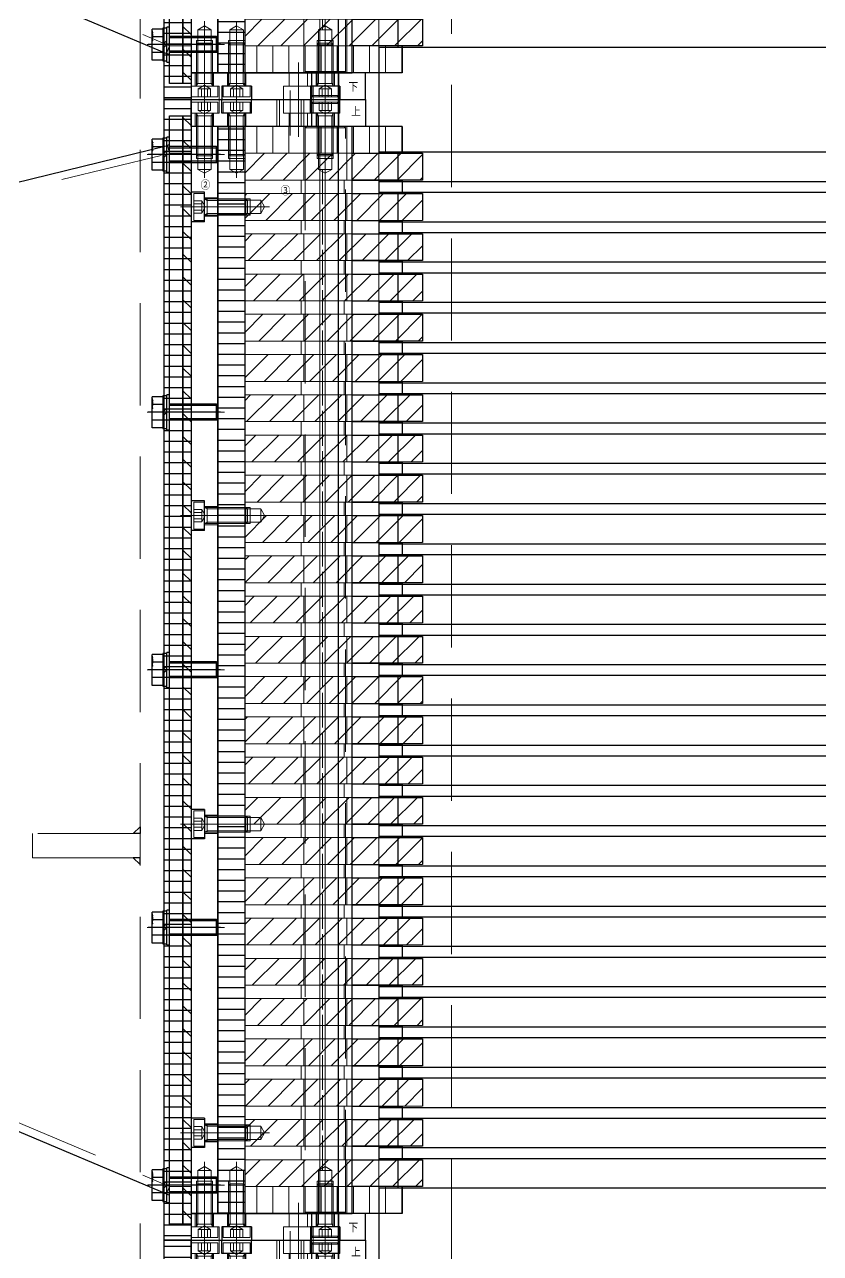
# Model space of a CAD drawing. Header units: millimetres. Extents: x -16130 to 36813, y -8099 to 27484.
# Drawn here: x 5376.2 to 5672.6, y 15224.1 to 15682 of the extents above; entities that cross this region are included whole.
import ezdxf
from ezdxf import colors
from ezdxf.entities.mleader import LeaderData, LeaderLine
from ezdxf.enums import TextEntityAlignment as Align
from ezdxf.math import Vec2, Vec3
from ezdxf.xclip import XClip

# ---------------------------------------------------------------- set-up
doc = ezdxf.new("R2010")
doc.units = ezdxf.units.MM
doc.header["$LTSCALE"] = 6
doc.header["$XCLIPFRAME"] = 0
doc.linetypes.add('CENTER2', pattern=[28.575, 19.05, -3.175, 3.175, -3.175])
doc.linetypes.add('HIDDEN', pattern=[9.525, 6.35, -3.175])
for name, color, linetype, lineweight in [('04_HIDDEN', 2, 'HIDDEN', 13), ('05_CENTER', 4, 'CENTER2', 13), ('08_DIM', 3, 'Continuous', 13)]:
    doc.layers.add(name, color=color, linetype=linetype, lineweight=lineweight)
doc.layers.add('10_DRAFT', color=8, linetype='Continuous', lineweight=0, plot=False)
doc.styles.add('KSS_TXT', font='txt.shx', dxfattribs={"bigfont": 'extfont2.shx'})
doc.styles.add('KSS_TXT_L', font='txt.shx', dxfattribs={"height": 3, "bigfont": 'extfont2.shx'})
doc.styles.get("Standard").update_dxf_attribs({"font": 'txt.shx', "bigfont": 'extfont2.shx'})

# ---------------------------------------------------------------- blocks, each defined once
blk = doc.blocks.new('A$C28E10C10_1_1_1')
at = {"color": 0}
for p, q in [((-493, 1816), (-493, 1805)), ((-500, 1805), (-500, 1766)), ((-500, 1805), (500, 1805)), ((-500, 1766), (500, 1766)), ((-500, 1766), (500, 1766)), ((-493, 1766), (-493, 1755)), ((-500, 1755), (-500, 1751)), ((-500, 1755), (500, 1755)), ((-500, 1751), (500, 1751)), ((-493, 1751), (-493, 1740)), ((-500, 1740), (-500, 1736)), ((-500, 1740), (500, 1740)), ((-500, 1736), (500, 1736)), ((-493, 1736), (-493, 1725)), ((-500, 1725), (500, 1725)), ((-500, 1725), (-500, 1721)), ((-500, 1721), (500, 1721)), ((-493, 1721), (-493, 1710)), ((-500, 1710), (500, 1710)), ((-500, 1710), (-500, 1706)), ((-500, 1706), (500, 1706)), ((-493, 1706), (-493, 1695)), ((-500, 1695), (500, 1695)), ((-500, 1695), (-500, 1691)), ((-500, 1691), (500, 1691)), ((-493, 1691), (-493, 1680)), ((-500, 1680), (500, 1680)), ((-500, 1680), (-500, 1676)), ((-500, 1676), (500, 1676)), ((-493, 1676), (-493, 1665)), ((-500, 1665), (500, 1665)), ((-500, 1665), (-500, 1661)), ((-500, 1661), (500, 1661)), ((-493, 1661), (-493, 1650)), ((-500, 1650), (500, 1650)), ((-500, 1650), (-500, 1646)), ((-500, 1646), (500, 1646)), ((-493, 1646), (-493, 1635)), ((-500, 1635), (500, 1635)), ((-500, 1635), (-500, 1631)), ((-500, 1631), (500, 1631)), ((-493, 1631), (-493, 1620)), ((-500, 1620), (500, 1620)), ((-500, 1620), (-500, 1616)), ((-500, 1616), (500, 1616)), ((-493, 1616), (-493, 1605)), ((-500, 1605), (500, 1605)), ((-500, 1605), (-500, 1601)), ((-500, 1601), (500, 1601)), ((-493, 1601), (-493, 1590)), ((-500, 1590), (500, 1590)), ((-500, 1590), (-500, 1586)), ((-500, 1586), (500, 1586)), ((-493, 1586), (-493, 1575)), ((-500, 1575), (500, 1575)), ((-500, 1575), (-500, 1571)), ((-500, 1571), (500, 1571)), ((-493, 1571), (-493, 1560)), ((-500, 1560), (500, 1560)), ((-500, 1560), (-500, 1556)), ((-500, 1556), (500, 1556)), ((-493, 1556), (-493, 1545)), ((-500, 1545), (500, 1545)), ((-500, 1545), (-500, 1541)), ((-500, 1541), (500, 1541)), ((-493, 1541), (-493, 1530)), ((-500, 1530), (500, 1530)), ((-500, 1530), (-500, 1526)), ((-500, 1526), (500, 1526)), ((-493, 1526), (-493, 1515)), ((-500, 1515), (500, 1515)), ((-500, 1515), (-500, 1511)), ((-500, 1511), (500, 1511)), ((-493, 1511), (-493, 1500)), ((-500, 1500), (500, 1500)), ((-500, 1500), (-500, 1496)), ((-500, 1496), (500, 1496)), ((-493, 1496), (-493, 1485)), ((-500, 1485), (500, 1485)), ((-500, 1485), (-500, 1481)), ((-500, 1481), (500, 1481)), ((-493, 1481), (-493, 1470)), ((-500, 1470), (500, 1470)), ((-500, 1470), (-500, 1466)), ((-500, 1466), (500, 1466)), ((-493, 1466), (-493, 1455)), ((-500, 1455), (500, 1455)), ((-500, 1455), (-500, 1451)), ((-500, 1451), (500, 1451)), ((-493, 1451), (-493, 1440)), ((-500, 1440), (500, 1440)), ((-500, 1440), (-500, 1436)), ((-500, 1436), (500, 1436)), ((-493, 1436), (-493, 1425)), ((-500, 1425), (500, 1425)), ((-500, 1425), (-500, 1421)), ((-500, 1421), (500, 1421)), ((-493, 1421), (-493, 1410)), ((-500, 1410), (500, 1410)), ((-500, 1410), (-500, 1406)), ((-500, 1406), (500, 1406)), ((-493, 1406), (-493, 1395)), ((-500, 1395), (500, 1395)), ((-500, 1395), (-500, 1391)), ((-500, 1391), (500, 1391)), ((-493, 1391), (-493, 1380)), ((-500, 1380), (-500, 1341)), ((-500, 1380), (500, 1380))]:
    blk.add_line(p, q, dxfattribs=at)
at = {"layer": '04_HIDDEN'}
blk.add_line((-473, 2191), (-473, 105), dxfattribs=at)
blk = doc.blocks.new('A$C4AB33B9E_1_1')
at = {"color": 0}
for p, q in [((6.5, 5), (6.5, 10)), ((17.5, 5), (17.5, 10)), ((39.5, 5), (39.5, 10)), ((50.5, 5), (50.5, 10)), ((17.5, 5), (6.5, 5)), ((50.5, 5), (39.5, 5))]:
    blk.add_line(p, q, dxfattribs=at)
blk.add_lwpolyline([(-5, 10), (60, 10), (60, 0), (-5, 0)], close=True, dxfattribs=at)
at = {"layer": '04_HIDDEN'}
for p, q in [((5.5, 5), (5.5, 10)), ((27, 10), (27, 0)), ((28, 10), (28, 0)), ((36, 10), (36, 0)), ((37, 10), (37, 0)), ((5.5, 5), (-5, 5)), ((-3.4, 0), (-3.4, 5)), ((3.4, 0), (3.4, 5)), ((8.6, 0), (8.6, 5)), ((15.4, 0), (15.4, 5)), ((41.6, 0), (41.6, 5)), ((48.4, 0), (48.4, 5))]:
    blk.add_line(p, q, dxfattribs=at)
at = {"layer": '04_HIDDEN', "color": 9}
for p, q in [((39.9, 0), (39.9, 10)), ((50.1, 0), (50.1, 10))]:
    blk.add_line(p, q, dxfattribs=at)
at = {"layer": '05_CENTER'}
for p, q in [((0, 13.86), (0, -3.86)), ((12, 13.86), (12, -3.86)), ((45, 13.86), (45, -3.86)), ((32, 13.39), (32, -3.39))]:
    blk.add_line(p, q, dxfattribs=at)
at = {"layer": '10_DRAFT'}
for p, q in [((35, 13.86), (35, -3.86)), ((29.5, 5), (29.5, 10)), ((40.5, 5), (40.5, 10)), ((40.5, 5), (29.5, 5)), ((31.6, 0), (31.6, 5)), ((38.4, 0), (38.4, 5))]:
    blk.add_line(p, q, dxfattribs=at)
at = {"layer": '10_DRAFT', "style": 'KSS_TXT'}
blk.add_text('上', height=3, dxfattribs=at).set_placement((54.69, 3.84))
blk = doc.blocks.new('A$C60976C3F_1_1')
at = {"color": 0}
for p, q in [((-50.5, 5), (-50.5, 10)), ((-39.5, 5), (-39.5, 10)), ((-17.5, 5), (-17.5, 10)), ((-6.5, 5), (-6.5, 10)), ((-50.5, 5), (-39.5, 5)), ((-17.5, 5), (-6.5, 5))]:
    blk.add_line(p, q, dxfattribs=at)
blk.add_lwpolyline([(5, 10), (-60, 10), (-60, 0), (5, 0)], close=True, dxfattribs=at)
at = {"layer": '04_HIDDEN', "color": 9}
for p, q in [((-50.1, 0), (-50.1, 10)), ((-39.9, 0), (-39.9, 10))]:
    blk.add_line(p, q, dxfattribs=at)
at = {"layer": '04_HIDDEN'}
for p, q in [((-5.5, 5), (-5.5, 10)), ((-48.4, 0), (-48.4, 5)), ((-41.6, 0), (-41.6, 5)), ((-15.4, 0), (-15.4, 5)), ((-8.6, 0), (-8.6, 5)), ((-5.5, 5), (5, 5)), ((-3.4, 0), (-3.4, 5)), ((3.4, 0), (3.4, 5))]:
    blk.add_line(p, q, dxfattribs=at)
at = {"layer": '05_CENTER'}
for p, q in [((-45, 13.86), (-45, -3.86)), ((-12, 13.86), (-12, -3.86)), ((0, 13.86), (0, -3.86))]:
    blk.add_line(p, q, dxfattribs=at)
at = {"layer": '10_DRAFT'}
for p, q in [((-35, 13.86), (-35, -3.86)), ((-40.5, 5), (-40.5, 10)), ((-29.5, 5), (-29.5, 10)), ((-40.5, 5), (-29.5, 5)), ((-38.4, 0), (-38.4, 5)), ((-31.6, 0), (-31.6, 5))]:
    blk.add_line(p, q, dxfattribs=at)
at = {"layer": '10_DRAFT', "style": 'KSS_TXT'}
blk.add_text('下', height=3, rotation=180, dxfattribs=at).set_placement((-53.62, 7))
blk = doc.blocks.new('A$C5D937532_1_1')
at = {"color": 0}
blk.add_lwpolyline([(-43, -405), (7, -405), (7, 0), (-43, 0)], close=True, dxfattribs=at)
at = {"layer": '04_HIDDEN'}
for p, q in [((-39, 0), (-39, -12)), ((-38.5, 0), (-38.5, -16)), ((-33.5, 0), (-33.5, -16)), ((-33, 0), (-33, -12)), ((-6, 0), (-6, -12)), ((-5.5, 0), (-5.5, -16)), ((-0.5, 0), (-0.5, -16)), ((0, 0), (0, -12)), ((-33, -12), (-39, -12)), ((0, -12), (-6, -12)), ((-36, -17.44), (-38.5, -16)), ((-33.5, -16), (-38.5, -16)), ((-33.5, -16), (-36, -17.44)), ((-3, -17.44), (-5.5, -16)), ((-0.5, -16), (-5.5, -16)), ((-0.5, -16), (-3, -17.44)), ((-43, -27), (-31, -27)), ((-31, -27), (-31, -33)), ((-43, -27.5), (-27, -27.5)), ((-27, -27.5), (-25.56, -30)), ((-27, -27.5), (-27, -32.5)), ((-25.56, -30), (-27, -32.5)), ((-43, -32.5), (-27, -32.5)), ((-43, -33), (-31, -33)), ((-43, -142), (-31, -142)), ((-43, -142.5), (-27, -142.5)), ((-31, -142), (-31, -148)), ((-27, -142.5), (-25.56, -145)), ((-27, -142.5), (-27, -147.5)), ((-25.56, -145), (-27, -147.5)), ((-43, -147.5), (-27, -147.5)), ((-43, -148), (-31, -148)), ((-43, -257), (-31, -257)), ((-43, -257.5), (-27, -257.5)), ((-31, -257), (-31, -263)), ((-27, -257.5), (-25.56, -260)), ((-27, -257.5), (-27, -262.5)), ((-25.56, -260), (-27, -262.5)), ((-43, -262.5), (-27, -262.5)), ((-43, -263), (-31, -263)), ((-43, -372), (-31, -372)), ((-43, -372.5), (-27, -372.5)), ((-31, -372), (-31, -378)), ((-27, -372.5), (-25.56, -375)), ((-27, -372.5), (-27, -377.5)), ((-25.56, -375), (-27, -377.5)), ((-43, -377.5), (-27, -377.5)), ((-43, -378), (-31, -378)), ((-36, -387.56), (-38.5, -389)), ((-38.5, -405), (-38.5, -389)), ((-33.5, -389), (-38.5, -389)), ((-33.5, -389), (-36, -387.56)), ((-33.5, -405), (-33.5, -389)), ((-3, -387.56), (-5.5, -389)), ((-5.5, -405), (-5.5, -389)), ((-0.5, -389), (-5.5, -389)), ((-0.5, -389), (-3, -387.56)), ((-0.5, -405), (-0.5, -389)), ((-33, -393), (-39, -393)), ((-39, -405), (-39, -393)), ((-33, -405), (-33, -393)), ((0, -393), (-6, -393)), ((-6, -405), (-6, -393)), ((0, -405), (0, -393))]:
    blk.add_line(p, q, dxfattribs=at)
at = {"layer": '05_CENTER'}
for p, q in [((-36, 2.19), (-36, -19.18)), ((-3, 2.19), (-3, -19.18)), ((-45.19, -30), (-23.82, -30)), ((-45.19, -145), (-23.82, -145)), ((-45.19, -260), (-23.82, -260)), ((-45.19, -375), (-23.82, -375)), ((-36, -407.19), (-36, -385.82)), ((-3, -407.19), (-3, -385.82))]:
    blk.add_line(p, q, dxfattribs=at)
at = {"layer": '10_DRAFT', "style": 'KSS_TXT'}
blk.add_text('③', height=3, dxfattribs=at).set_placement((-19.63, -25.64))
blk = doc.blocks.new('A$C42137086_1_1')
at = {"color": 0}
for p, q in [((0, -24.5), (-5, -24.5)), ((0, -35.5), (0, -24.5)), ((0, -35.5), (-5, -35.5)), ((0, -139.5), (-5, -139.5)), ((0, -150.5), (0, -139.5)), ((0, -150.5), (-5, -150.5)), ((0, -254.5), (-5, -254.5)), ((0, -254.5), (0, -265.5)), ((0, -265.5), (-5, -265.5)), ((0, -369.5), (-5, -369.5)), ((0, -369.5), (0, -380.5)), ((0, -380.5), (-5, -380.5))]:
    blk.add_line(p, q, dxfattribs=at)
blk.add_lwpolyline([(-5, -405), (5, -405), (5, 0), (-5, 0)], close=True, dxfattribs=at)
at = {"layer": '04_HIDDEN'}
for p, q in [((-3, 0), (-3, -12)), ((-2.5, 0), (-2.5, -16)), ((2.5, 0), (2.5, -16)), ((3, 0), (3, -12)), ((3, -12), (-3, -12)), ((0, -17.44), (-2.5, -16)), ((2.5, -16), (-2.5, -16)), ((2.5, -16), (0, -17.44)), ((5, -26.6), (0, -26.6)), ((5, -33.4), (0, -33.4)), ((5, -141.6), (0, -141.6)), ((5, -148.4), (0, -148.4)), ((5, -256.6), (0, -256.6)), ((5, -263.4), (0, -263.4)), ((5, -371.6), (0, -371.6)), ((5, -378.4), (0, -378.4)), ((-2.5, -389), (0, -387.56)), ((-2.5, -405), (-2.5, -389)), ((-2.5, -389), (2.5, -389)), ((0, -387.56), (2.5, -389)), ((2.5, -405), (2.5, -389)), ((-3, -393), (3, -393)), ((-3, -405), (-3, -393)), ((3, -405), (3, -393))]:
    blk.add_line(p, q, dxfattribs=at)
at = {"layer": '04_HIDDEN', "color": 9}
for p, q in [((-5, -7.5), (5, -7.5)), ((-5, -8), (5, -8)), ((-5, -13), (5, -13)), ((-5, -13.5), (5, -13.5)), ((-5, -103.5), (5, -103.5)), ((-5, -104), (5, -104)), ((-5, -109), (5, -109)), ((-5, -109.5), (5, -109.5)), ((-5, -199.5), (5, -199.5)), ((-5, -200), (5, -200)), ((-5, -205), (5, -205)), ((-5, -205.5), (5, -205.5)), ((-5, -295.5), (5, -295.5)), ((-5, -296), (5, -296)), ((-5, -301), (5, -301)), ((-5, -301.5), (5, -301.5)), ((-5, -391.5), (5, -391.5)), ((-5, -392), (5, -392)), ((-5, -397), (5, -397)), ((-5, -397.5), (5, -397.5))]:
    blk.add_line(p, q, dxfattribs=at)
at = {"layer": '05_CENTER'}
for p, q in [((0, 2.19), (0, -19.18)), ((-8.86, -30), (8.86, -30)), ((-8.86, -145), (8.86, -145)), ((-8.86, -260), (8.86, -260)), ((-8.86, -375), (8.86, -375)), ((0, -407.19), (0, -385.82))]:
    blk.add_line(p, q, dxfattribs=at)
at = {"layer": '05_CENTER', "color": 9}
for p, q in [((-7.5, -10.5), (7.5, -10.5)), ((-7.5, -106.5), (7.5, -106.5)), ((-7.5, -202.5), (7.5, -202.5)), ((-7.5, -298.5), (7.5, -298.5)), ((-7.5, -394.5), (7.5, -394.5))]:
    blk.add_line(p, q, dxfattribs=at)
at = {"layer": '10_DRAFT', "style": 'KSS_TXT'}
blk.add_text('②', height=3, dxfattribs=at).set_placement((-1.43, -23.54))
blk = doc.blocks.new('A$C63852907_1_1_1')
at = {"color": 0}
for p, q in [((-4.5, 9), (-5, 8.5)), ((-5, 0), (-5, 8.5)), ((-5, 8.5), (5, 8.5)), ((-4.5, 9), (4.5, 9)), ((4.5, 9), (5, 8.5)), ((5, 8.5), (5, 0)), ((-7.5, -0.5), (7.5, -0.5)), ((-7.5, -404.5), (7.5, -404.5)), ((-5, -405), (-5, -413.5)), ((5, -413.5), (5, -405)), ((-4.5, -414), (-5, -413.5)), ((-5, -413.5), (5, -413.5)), ((-4.5, -414), (4.5, -414)), ((4.5, -414), (5, -413.5))]:
    blk.add_line(p, q, dxfattribs=at)
blk.add_lwpolyline([(-7, -405), (7, -405), (7.5, -404.5), (7.5, -0.5), (7, 0), (-7, 0), (-7.5, -0.5), (-7.5, -404.5)], close=True, dxfattribs=at)
at = {"layer": '05_CENTER'}
blk.add_line((0, 12.86), (0, -417.86), dxfattribs=at)
blk = doc.blocks.new('CBS6-16b_1_1_1')
at = {"color": 0}
for p, q in [((-4, 5), (-4, -5)), ((0, 5), (-4, 5)), ((0, 5), (0, -5)), ((0, 3), (15.46, 3)), ((0.06, 3), (1, 2.46)), ((1, 3), (1, -3)), ((1, 2.46), (16, 2.46)), ((15.46, 3), (15.46, -3)), ((15.46, 3), (16, 2.46)), ((16, 2.46), (16, -2.46)), ((0, -3), (15.46, -3)), ((0.06, -3), (1, -2.46)), ((1, -2.46), (16, -2.46)), ((15.46, -3), (16, -2.46)), ((0, -5), (-4, -5))]:
    blk.add_line(p, q, dxfattribs=at)
at = {"layer": '04_HIDDEN', "color": 0}
for p, q in [((-1, 2.31), (-4, 2.31)), ((-4, 1.15), (-1, 1.15)), ((-1, 2.31), (0.33, 0)), ((-1, 2.31), (-1, -2.31)), ((-4, -1.15), (-1, -1.15)), ((-4, -2.31), (-1, -2.31)), ((0.33, 0), (-1, -2.31))]:
    blk.add_line(p, q, dxfattribs=at)
at = {"layer": '05_CENTER', "color": 0}
blk.add_line((-4.82, 0), (16.83, 0), dxfattribs=at)
blk = doc.blocks.new('A$C0825307D_1_1')
for name, p in [('A$C4AB33B9E_1_1', (5, 202.5)), ('A$C42137086_1_1', (5, 202.5)), ('A$C5D937532_1_1', (53, 202.5))]:
    blk.add_blockref(name, p)
at = {"rotation": 180}
blk.add_blockref('A$C60976C3F_1_1', (5, -202.5), dxfattribs=at)
at = {"layer": '04_HIDDEN'}
blk.add_blockref('A$C63852907_1_1_1', (50, 202.5), dxfattribs=at)
at = {"layer": '04_HIDDEN', "color": 4}
for p, rotation in [((5, 207.5), 270), ((17, 207.5), 270), ((50, 207.5), 270), ((5, -207.5), 90), ((17, -207.5), 90), ((50, -207.5), 90)]:
    blk.add_blockref('CBS6-16b_1_1_1', p, dxfattribs=dict(at, rotation=rotation))
for p in [(5, 172.5), (5, 57.5), (5, -57.5), (5, -172.5)]:
    blk.add_blockref('CBS6-16b_1_1_1', p, dxfattribs=at)
blk = doc.blocks.new('A$C75237A7E_1_1')
h = blk.add_hatch()
h.set_pattern_fill('_USER', color=3, scale=6, angle=90, pattern_type=0)
h.set_pattern_definition([(90, (-9729.3424, -24487.993), (-6, 4e-16), [])])
h.paths.add_polyline_path([(29.63, 10), (21, 10), (21, 0), (29.63, 0)])
h.paths.add_polyline_path([(21, 10), (8, 10), (8, 0), (21, 0)])
h.paths.add_polyline_path([(8, 10), (0, 10), (0, 0), (8, 0)])
h.paths.add_polyline_path([(0, 10), (-1, 10), (-1, 0), (0, 0)])
h.paths.add_polyline_path([(-1, 10), (-8, 10), (-8, 0), (-1, 0)])
h.paths.add_polyline_path([(-8, 10), (-29, 10), (-29, 0), (-8, 0)])
at = {"color": 0}
blk.add_line((21, 10), (21, 0), dxfattribs=at)
blk.add_lwpolyline([(-29, 10), (29.63, 10), (29.63, 0), (-29, 0)], close=True, dxfattribs=at)
at = {"layer": '04_HIDDEN'}
for p, q in [((-7, 10), (-7, 0)), ((9, 10), (9, 0))]:
    blk.add_line(p, q, dxfattribs=at)
at = {"layer": '04_HIDDEN', "color": 9}
blk.add_line((-1, 10), (-1, 0), dxfattribs=at)
at = {"layer": '05_CENTER'}
blk.add_line((1, 15), (1, -5), dxfattribs=at)
blk = doc.blocks.new('A$C43D50A63_1_1')
h = blk.add_hatch()
h.set_pattern_fill('_USER', color=3, scale=6, angle=45, pattern_type=0)
h.set_pattern_definition([(45, (-8147.3205, -26429.961), (-4.2426407, 4.2426407), [])])
h.paths.add_polyline_path([(-8, 10), (-29, 10), (-29, 0), (-8, 0)])
h.paths.add_polyline_path([(-1, 10), (-8, 10), (-8, 0), (-1, 0)])
h.paths.add_polyline_path([(0, 10), (-1, 10), (-1, 0), (0, 0)])
h.paths.add_polyline_path([(8, 10), (0, 10), (0, 0), (8, 0)])
h.paths.add_polyline_path([(21, 10), (8, 10), (8, 0), (21, 0)])
h.paths.add_polyline_path([(29.23, 10), (21, 10), (21, 0), (29.23, 0)])
h.paths.add_polyline_path([(37.26, 10), (29.23, 10), (29.23, 0), (37.26, 0)])
at = {"color": 0}
blk.add_line((21, 10), (21, 0), dxfattribs=at)
blk.add_lwpolyline([(-29, 10), (37.26, 10), (37.26, 0), (-29, 0)], close=True, dxfattribs=at)
at = {"layer": '04_HIDDEN'}
for p, q in [((-7, 10), (-7, 0)), ((9, 10), (9, 0))]:
    blk.add_line(p, q, dxfattribs=at)
at = {"layer": '04_HIDDEN', "color": 9}
for p, q in [((-1, 10), (-1, 0)), ((28, 10), (28, 0))]:
    blk.add_line(p, q, dxfattribs=at)
at = {"layer": '05_CENTER'}
blk.add_line((1, 15.5), (1, -5.5), dxfattribs=at)
blk = doc.blocks.new('A$C4F4128C7_1_1')
at = {"color": 0}
blk.add_line((21, 5), (21, 0), dxfattribs=at)
blk.add_lwpolyline([(-29, 5), (29.63, 5), (29.63, 0), (-29, 0)], close=True, dxfattribs=at)
at = {"layer": '04_HIDDEN'}
for p, q in [((-8, 5), (-8, 0)), ((8, 5), (8, 0))]:
    blk.add_line(p, q, dxfattribs=at)
at = {"layer": '04_HIDDEN', "color": 9}
blk.add_line((-1, 5), (-1, 0), dxfattribs=at)
at = {"layer": '05_CENTER'}
blk.add_line((0, 9), (0, -4), dxfattribs=at)
blk = doc.blocks.new('A$C574158FF_1_1_1')
h = blk.add_hatch()
h.set_pattern_fill('_USER', color=3, scale=4, pattern_type=0)
h.set_pattern_definition([(0, (112.774, 139.052), (0, 4), [])])
h.paths.add_polyline_path([(10, 0), (0, 0), (0, -405), (10, -405)])
at = {"color": 3}
blk.add_lwpolyline([(10, 0), (0, 0), (0, -405), (10, -405)], close=True, dxfattribs=at)
blk = doc.blocks.new('A$C2D3A72E1_1_1')
for p, q in [((68.63, 202.5), (50, 202.5)), ((68.63, 202.5), (68.63, 192.5)), ((50, 192.5), (76.26, 192.5)), ((76.26, 192.5), (76.26, 182.5)), ((50, 182.5), (68.63, 182.5)), ((76.26, 182.5), (50, 182.5)), ((68.63, 182.5), (68.63, 177.5)), ((50, 177.5), (76.26, 177.5)), ((76.26, 177.5), (76.26, 167.5)), ((50, 167.5), (68.63, 167.5)), ((68.63, 167.5), (68.63, 162.5)), ((50, 162.5), (76.26, 162.5)), ((76.26, 162.5), (76.26, 152.5)), ((50, 152.5), (68.63, 152.5)), ((76.26, 152.5), (50, 152.5)), ((68.63, 152.5), (68.63, 147.5)), ((50, 147.5), (76.26, 147.5)), ((76.26, 147.5), (76.26, 137.5)), ((50, 137.5), (68.63, 137.5)), ((68.63, 137.5), (68.63, 132.5)), ((50, 132.5), (76.26, 132.5)), ((76.26, 132.5), (76.26, 122.5)), ((50, 122.5), (68.63, 122.5)), ((76.26, 122.5), (50, 122.5)), ((68.63, 122.5), (68.63, 117.5)), ((50, 117.5), (76.26, 117.5)), ((76.26, 117.5), (76.26, 107.5)), ((50, 107.5), (68.63, 107.5)), ((68.63, 107.5), (68.63, 102.5)), ((50, 102.5), (76.26, 102.5)), ((76.26, 102.5), (76.26, 92.5)), ((50, 92.5), (68.63, 92.5)), ((76.26, 92.5), (50, 92.5)), ((68.63, 92.5), (68.63, 87.5)), ((50, 87.5), (76.26, 87.5)), ((76.26, 87.5), (76.26, 77.5)), ((50, 77.5), (68.63, 77.5)), ((68.63, 77.5), (68.63, 72.5)), ((50, 72.5), (76.26, 72.5)), ((76.26, 72.5), (76.26, 62.5)), ((50, 62.5), (68.63, 62.5)), ((76.26, 62.5), (50, 62.5)), ((68.63, 62.5), (68.63, 57.5)), ((50, 57.5), (76.26, 57.5)), ((76.26, 57.5), (76.26, 47.5)), ((50, 47.5), (68.63, 47.5)), ((68.63, 47.5), (68.63, 42.5)), ((50, 42.5), (76.26, 42.5)), ((76.26, 42.5), (76.26, 32.5)), ((50, 32.5), (68.63, 32.5)), ((76.26, 32.5), (50, 32.5)), ((68.63, 32.5), (68.63, 27.5)), ((50, 27.5), (76.26, 27.5)), ((76.26, 27.5), (76.26, 17.5)), ((50, 17.5), (68.63, 17.5)), ((68.63, 17.5), (68.63, 12.5)), ((50, 12.5), (76.26, 12.5)), ((76.26, 12.5), (76.26, 2.5)), ((50, 2.5), (68.63, 2.5)), ((76.26, 2.5), (50, 2.5)), ((68.63, 2.5), (68.63, -2.5)), ((50, -2.5), (76.26, -2.5)), ((76.26, -2.5), (76.26, -12.5)), ((50, -12.5), (68.63, -12.5)), ((68.63, -12.5), (68.63, -17.5)), ((50, -17.5), (76.26, -17.5)), ((76.26, -17.5), (76.26, -27.5)), ((50, -27.5), (68.63, -27.5)), ((76.26, -27.5), (50, -27.5)), ((68.63, -27.5), (68.63, -32.5)), ((50, -32.5), (76.26, -32.5)), ((76.26, -32.5), (76.26, -42.5)), ((50, -42.5), (68.63, -42.5)), ((68.63, -42.5), (68.63, -47.5)), ((50, -47.5), (76.26, -47.5)), ((76.26, -47.5), (76.26, -57.5)), ((50, -57.5), (68.63, -57.5)), ((76.26, -57.5), (50, -57.5)), ((68.63, -57.5), (68.63, -62.5)), ((50, -62.5), (76.26, -62.5)), ((76.26, -62.5), (76.26, -72.5)), ((50, -72.5), (68.63, -72.5)), ((68.63, -72.5), (68.63, -77.5)), ((50, -77.5), (76.26, -77.5)), ((76.26, -77.5), (76.26, -87.5)), ((50, -87.5), (68.63, -87.5)), ((76.26, -87.5), (50, -87.5)), ((68.63, -87.5), (68.63, -92.5)), ((50, -92.5), (76.26, -92.5)), ((76.26, -92.5), (76.26, -102.5)), ((50, -102.5), (68.63, -102.5)), ((68.63, -102.5), (68.63, -107.5)), ((50, -107.5), (76.26, -107.5)), ((76.26, -107.5), (76.26, -117.5)), ((50, -117.5), (68.63, -117.5)), ((76.26, -117.5), (50, -117.5)), ((68.63, -117.5), (68.63, -122.5)), ((50, -122.5), (76.26, -122.5)), ((76.26, -122.5), (76.26, -132.5)), ((50, -132.5), (68.63, -132.5)), ((68.63, -132.5), (68.63, -137.5)), ((50, -137.5), (76.26, -137.5)), ((76.26, -137.5), (76.26, -147.5)), ((50, -147.5), (68.63, -147.5)), ((76.26, -147.5), (50, -147.5)), ((68.63, -147.5), (68.63, -152.5)), ((50, -152.5), (76.26, -152.5)), ((76.26, -152.5), (76.26, -162.5)), ((50, -162.5), (68.63, -162.5)), ((68.63, -162.5), (68.63, -167.5)), ((50, -167.5), (76.26, -167.5)), ((76.26, -167.5), (76.26, -177.5)), ((50, -177.5), (68.63, -177.5)), ((76.26, -177.5), (50, -177.5)), ((68.63, -177.5), (68.63, -182.5)), ((50, -182.5), (76.26, -182.5)), ((76.26, -182.5), (76.26, -192.5)), ((76.26, -192.5), (50, -192.5)), ((68.63, -192.5), (68.63, -202.5)), ((68.63, -202.5), (50, -202.5))]:
    blk.add_line(p, q)
at = {"xscale": -1}
blk.add_blockref('A$C574158FF_1_1_1', (10, 202.5), dxfattribs=at)
at = {"layer": '04_HIDDEN'}
for name, p in [('A$C75237A7E_1_1', (39, 192.5)), ('A$C43D50A63_1_1', (39, 182.5)), ('A$C4F4128C7_1_1', (39, 177.5)), ('A$C43D50A63_1_1', (39, 167.5)), ('A$C4F4128C7_1_1', (39, 162.5)), ('A$C43D50A63_1_1', (39, 152.5)), ('A$C4F4128C7_1_1', (39, 147.5)), ('A$C43D50A63_1_1', (39, 137.5)), ('A$C4F4128C7_1_1', (39, 132.5)), ('A$C43D50A63_1_1', (39, 122.5)), ('A$C4F4128C7_1_1', (39, 117.5)), ('A$C43D50A63_1_1', (39, 107.5)), ('A$C4F4128C7_1_1', (39, 102.5)), ('A$C43D50A63_1_1', (39, 92.5)), ('A$C4F4128C7_1_1', (39, 87.5)), ('A$C43D50A63_1_1', (39, 77.5)), ('A$C4F4128C7_1_1', (39, 72.5)), ('A$C43D50A63_1_1', (39, 62.5)), ('A$C4F4128C7_1_1', (39, 57.5)), ('A$C43D50A63_1_1', (39, 47.5)), ('A$C4F4128C7_1_1', (39, 42.5)), ('A$C43D50A63_1_1', (39, 32.5)), ('A$C4F4128C7_1_1', (39, 27.5)), ('A$C43D50A63_1_1', (39, 17.5)), ('A$C4F4128C7_1_1', (39, 12.5)), ('A$C43D50A63_1_1', (39, 2.5)), ('A$C4F4128C7_1_1', (39, -2.5)), ('A$C43D50A63_1_1', (39, -12.5)), ('A$C4F4128C7_1_1', (39, -17.5)), ('A$C43D50A63_1_1', (39, -27.5)), ('A$C4F4128C7_1_1', (39, -32.5)), ('A$C43D50A63_1_1', (39, -42.5)), ('A$C4F4128C7_1_1', (39, -47.5)), ('A$C43D50A63_1_1', (39, -57.5)), ('A$C4F4128C7_1_1', (39, -62.5)), ('A$C43D50A63_1_1', (39, -72.5)), ('A$C4F4128C7_1_1', (39, -77.5)), ('A$C43D50A63_1_1', (39, -87.5)), ('A$C4F4128C7_1_1', (39, -92.5)), ('A$C43D50A63_1_1', (39, -102.5)), ('A$C4F4128C7_1_1', (39, -107.5)), ('A$C43D50A63_1_1', (39, -117.5)), ('A$C4F4128C7_1_1', (39, -122.5)), ('A$C43D50A63_1_1', (39, -132.5)), ('A$C4F4128C7_1_1', (39, -137.5)), ('A$C43D50A63_1_1', (39, -147.5)), ('A$C4F4128C7_1_1', (39, -152.5)), ('A$C43D50A63_1_1', (39, -162.5)), ('A$C4F4128C7_1_1', (39, -167.5)), ('A$C43D50A63_1_1', (39, -177.5)), ('A$C4F4128C7_1_1', (39, -182.5)), ('A$C43D50A63_1_1', (39, -192.5)), ('A$C75237A7E_1_1', (39, -202.5))]:
    blk.add_blockref(name, p, dxfattribs=at)
blk = doc.blocks.new('A$C7E6C0F0D_1_1')
for name, p in [('A$C0825307D_1_1', (0, 0)), ('A$C2D3A72E1_1_1', (10, 0))]:
    blk.add_blockref(name, p)
blk = doc.blocks.new('A$C30B32F76_1_1')
at = {"color": 0}
blk.add_line((-15, -12), (-45, -12), dxfattribs=at)
blk.add_lwpolyline([(-15, -7), (-45, -7), (-45, -42, 1.000008), (-15, -42)], format="xyb", close=True, dxfattribs=at)
at = {"layer": '05_CENTER'}
blk.add_line((-30, -2), (-30, -17), dxfattribs=at)
blk = doc.blocks.new('A$C580236FF_1_1')
at = {"color": 0}
for radius in [7, 4.86, 4.28]:
    blk.add_circle((0, 0), radius, dxfattribs=at)
at = {"layer": '05_CENTER'}
for p, q in [((0, -9.75), (0, 9.75)), ((9.75, 0), (-9.75, 0))]:
    blk.add_line(p, q, dxfattribs=at)
blk = doc.blocks.new('A$C4DCA1887_1_1')
at = {"color": 0}
for radius in [15, 13.22, 12.06]:
    blk.add_circle((0, 0), radius, dxfattribs=at)
at = {"layer": '05_CENTER'}
for p, q in [((0, -21.19), (0, 21.19)), ((21.19, 0), (-21.19, 0))]:
    blk.add_line(p, q, dxfattribs=at)
blk = doc.blocks.new('A$C63605BD2_1_1_1')
at = {"color": 0}
for p, q in [((-490, 77), (-5.71, 195.41)), ((-490, 9), (-6.17, -195.26))]:
    blk.add_line(p, q, dxfattribs=at)
for points in [[(0, -206.5), (-5, -206.5), (-5, 206.5), (0, 206.5)], [(-500, 120.5), (-490, 120.5), (-490, -34.5), (-500, -34.5)]]:
    blk.add_lwpolyline(points, close=True, dxfattribs=at)
at = {"color": 3}
for centre, radius, start, end in [((-4.25, 190.76), 4.88, 98.8311, 107.431), ((-490, 77), 1.5, 13.8582, 90), ((-490.75, 78.74), 4.88, 278.8311, 287.431), ((-490.91, 7.21), 5, 65.4564, 79.5156), ((-490, 9.19), 1.5, 270, 330.5665), ((-4.09, -190.71), 5, 245.4636, 259.517)]:
    blk.add_arc(centre, radius, start, end, dxfattribs=at)
at = {"layer": '04_HIDDEN'}
for p, q in [((-489.29, 74.09), (-5, 192.5)), ((-5, 192.5), (-5.71, 195.41)), ((-5, 192.5), (0, 192.5)), ((-489.29, 74.09), (-490, 77)), ((-500, 73.25), (-490, 73.25)), ((-500, 12.75), (-490, 12.75)), ((-488.83, 11.76), (-490, 9)), ((-488.83, 11.76), (-5, -192.5)), ((-5, -192.5), (-6.17, -195.26)), ((-5, -192.5), (0, -192.5))]:
    blk.add_line(p, q, dxfattribs=at)
at = {"layer": '05_CENTER'}
for p, q in [((-13.38, 192), (8.47, 192)), ((-508.15, 103), (-481.88, 103)), ((-13.38, 96), (8.47, 96)), ((-508.15, 43), (-481.88, 43)), ((-13.38, 0), (8.47, 0)), ((-508.15, -17), (-481.88, -17)), ((-13.38, -96), (8.47, -96)), ((-13.38, -192), (8.47, -192))]:
    blk.add_line(p, q, dxfattribs=at)
for name, p in [('A$C580236FF_1_1', (-450, 43)), ('A$C4DCA1887_1_1', (-230, 16.5))]:
    blk.add_blockref(name, p)
at = {"color": 0}
blk.add_blockref('A$C30B32F76_1_1', (-77, 0), dxfattribs=at)
blk = doc.blocks.new('A$C3DDA7359_1_1')
at = {"color": 0}
for p, q in [((-5.77, 2.5), (-5.77, 6.5)), ((-5.77, 6.5), (5.77, 6.5)), ((-2.89, 2.5), (-2.89, 6.5)), ((2.89, 2.5), (2.89, 6.5)), ((5.77, 2.5), (5.77, 6.5)), ((-6.5, 1), (6.5, 1)), ((-6.5, 1), (-6.5, 0)), ((-6.1, 2.5), (-6.1, 1)), ((6.1, 2.5), (-6.1, 2.5)), ((0, 1), (-1.5, 2.5)), ((0, 2.5), (1.5, 1)), ((6.1, 1), (6.1, 2.5)), ((6.5, 0), (6.5, 1)), ((-6.5, 0), (6.5, 0))]:
    blk.add_line(p, q, dxfattribs=at)
at = {"color": 0, "linetype": 'CENTER2'}
blk.add_line((0, -19), (0, 8), dxfattribs=at)
at = {"color": 0, "linetype": 'HIDDEN'}
for p, q in [((-3, -17.5), (-3, 0)), ((-2.46, -17.5), (-2.46, 0)), ((2.46, -17.5), (2.46, 0)), ((3, -17.5), (3, 0)), ((-3, -17.5), (3, -17.5))]:
    blk.add_line(p, q, dxfattribs=at)
at = {"layer": '10_DRAFT', "style": 'KSS_TXT_L'}
blk.add_text('BT-M6x20L,SW,PW', height=0.3, dxfattribs=at).set_placement((1.37, 6.16))
blk = doc.blocks.new('A$C024E6B9C_1_1')
h = blk.add_hatch()
h.set_pattern_fill('_USER', color=3, scale=6, angle=135, pattern_type=0)
h.set_pattern_definition([(135, (-9703.3895, -25683.6584), (-4.2426407, -4.2426407), [])])
h.paths.add_polyline_path([(3, 206.5), (0, 206.5), (0, 192.5), (3, 192.5)])
h.paths.add_polyline_path([(3, 192.5), (0, 192.5), (0, 192), (3, 192)])
h.paths.add_polyline_path([(0, -206.5), (3, -206.5), (3, 192), (0, 192)])
at = {"color": 0}
blk.add_lwpolyline([(3, -206.5), (0, -206.5), (0, 206.5), (3, 206.5)], close=True, dxfattribs=at)
at = {"layer": '04_HIDDEN', "color": 0}
for p, q in [((0, 192.5), (3, 192.5)), ((0, -192.5), (3, -192.5))]:
    blk.add_line(p, q, dxfattribs=at)
at = {"layer": '05_CENTER'}
for p, q in [((-6.12, 192), (9.06, 192)), ((-6.12, 96), (9.06, 96)), ((-6.12, 0), (9.06, 0)), ((-6.12, -96), (9.06, -96)), ((-6.12, -192), (9.06, -192))]:
    blk.add_line(p, q, dxfattribs=at)
blk = doc.blocks.new('A$C5957702E_1_1')
blk.add_blockref('A$C63605BD2_1_1_1', (-3, -192))
at = {"color": 3}
blk.add_blockref('A$C024E6B9C_1_1', (-3, -192), dxfattribs=at)
at = {"rotation": 90}
blk.add_blockref('A$C3DDA7359_1_1', (-8, -384), dxfattribs=at)
blk = doc.blocks.new('A$C21800152_1_1')
blk.add_lwpolyline([(-45, -2292), (-45, -2320), (-47, -2322), (-135, -2322), (-135, 43), (-30, 43)])
at = {"color": 3}
for points in [[(-61, -788), (-58.5, -788), (-58.5, -788), (-61, -785.5)], [(-61, -797), (-58.5, -797), (-58.5, -797), (-61, -799.5)]]:
    blk.add_lwpolyline(points, close=True, dxfattribs=at)
at = {"layer": '04_HIDDEN'}
for points in [[(-61, -2229), (-70, -2229), (-70, -76), (-61, -76)], [(-21, -797), (-61, -797), (-61, -788), (-21, -788)]]:
    blk.add_lwpolyline(points, close=True, dxfattribs=at)
blk = doc.blocks.new('A$C495357C8_1_1')
h = blk.add_hatch()
h.set_pattern_fill('_USER', color=3, scale=4, pattern_type=0)
h.set_pattern_definition([(0, (-21691.6393, -19941.3557), (0, 4), [])])
h.paths.add_polyline_path([(-10, -425), (0, -425), (0, 0), (-10, 0)])
at = {"color": 3}
blk.add_lwpolyline([(0, 0), (-10, 0), (-10, -425), (0, -425)], close=True, dxfattribs=at)
blk = doc.blocks.new('A$C62F33C97_1_1')
at = {"xscale": -1}
for name, p in [('A$C21800152_1_1', (-80, 89.5)), ('A$C495357C8_1_1', (-10, 0)), ('A$C495357C8_1_1', (-10, -425)), ('A$C495357C8_1_1', (-10, -850))]:
    blk.add_blockref(name, p, dxfattribs=at)
blk = doc.blocks.new('A$C684FA84F')
at = {"color": 0}
for p, q in [((-490, 77), (-5.71, 195.41)), ((-490, 9), (-6.17, -195.26))]:
    blk.add_line(p, q, dxfattribs=at)
for points in [[(0, -206.5), (-5, -206.5), (-5, 206.5), (0, 206.5)], [(-500, 120.5), (-490, 120.5), (-490, -34.5), (-500, -34.5)]]:
    blk.add_lwpolyline(points, close=True, dxfattribs=at)
at = {"color": 3}
for centre, radius, start, end in [((-4.25, 190.76), 4.88, 98.8311, 107.431), ((-490, 77), 1.5, 13.8582, 90), ((-490.75, 78.74), 4.88, 278.8311, 287.431), ((-490.91, 7.21), 5, 65.4564, 79.5156), ((-490, 9.19), 1.5, 270, 330.5665), ((-4.09, -190.71), 5, 245.4636, 259.517)]:
    blk.add_arc(centre, radius, start, end, dxfattribs=at)
at = {"layer": '04_HIDDEN'}
for p, q in [((-489.29, 74.09), (-5, 192.5)), ((-5, 192.5), (-5.71, 195.41)), ((-5, 192.5), (0, 192.5)), ((-489.29, 74.09), (-490, 77)), ((-500, 73.25), (-490, 73.25)), ((-500, 12.75), (-490, 12.75)), ((-488.83, 11.76), (-490, 9)), ((-488.83, 11.76), (-5, -192.5)), ((-5, -192.5), (-6.17, -195.26)), ((-5, -192.5), (0, -192.5))]:
    blk.add_line(p, q, dxfattribs=at)
at = {"layer": '05_CENTER'}
for p, q in [((-13.38, 192), (8.47, 192)), ((-508.15, 103), (-481.88, 103)), ((-13.38, 96), (8.47, 96)), ((-508.15, 43), (-481.88, 43)), ((-13.38, 0), (8.47, 0)), ((-508.15, -17), (-481.88, -17)), ((-13.38, -96), (8.47, -96)), ((-13.38, -192), (8.47, -192))]:
    blk.add_line(p, q, dxfattribs=at)
blk.add_blockref('A$C4DCA1887_1_1', (-230, 16.5))
at = {"color": 0}
blk.add_blockref('A$C30B32F76_1_1', (-77, 0), dxfattribs=at)
blk = doc.blocks.new('A$C684FA933')
blk.add_blockref('A$C684FA84F', (887, -43))
at = {"color": 3}
blk.add_blockref('A$C024E6B9C_1_1', (887, -43), dxfattribs=at)
at = {"rotation": 90}
for p in [(882, 149), (882, 53), (882, -43), (882, -139), (882, -235)]:
    blk.add_blockref('A$C3DDA7359_1_1', p, dxfattribs=at)
blk = doc.blocks.new('A$C427433EE_1_1')
for name, p in [('A$C62F33C97_1_1', (1220, 2274.5)), ('A$C7E6C0F0D_1_1', (1220, 2062)), ('A$C5957702E_1_1', (1220, 2254)), ('A$C7E6C0F0D_1_1', (1220, 1637)), ('A$C684FA933', (330, 1680)), ('A$C7E6C0F0D_1_1', (1220, 1212))]:
    blk.add_blockref(name, p)
blk = doc.blocks.new('AM_BALLOON1')
at = {"transparency": 16777216}
blk.add_circle((0, 0), 5, dxfattribs=at)
blk.add_attdef('B_NUMBER', text='', height=3, dxfattribs=at).set_placement((0, 0), align=Align.MIDDLE_CENTER)
blk = doc.blocks.new('_OPEN')
at = {"color": 0, "linetype": 'ByBlock'}
for p, q in [((-1, 0.167), (0, 0)), ((0, 0), (-1, -0.167)), ((0, 0), (-1, 0))]:
    blk.add_line(p, q, dxfattribs=at)

msp = doc.modelspace()

# ---------------------------------------------------------------- block references
ref = msp.add_blockref('A$C427433EE_1_1', (4218.16947, 13804.53494))
XClip(ref).set_block_clipping_path([(1338.9772045172, -50.2983481303), (1338.9772045172, 2535.3979858292), (617.7986300872, 2515.1750731432), (617.7986300872, -50.2983481303)])
msp.add_blockref('A$C28E10C10_1_1_1', (6008.17085, 13868.53494))

# ---------------------------------------------------------------- leaders
at = {"layer": '08_DIM'}
ml = msp.add_multileader_block('Standard', dxfattribs=at)
ml.set_content('AM_BALLOON1', color=256, scale=8)
ml.set_attribute('B_NUMBER', 'W', width=0)
ml.set_leader_properties(color=256, linetype='ByLayer', lineweight=-1)
ml.set_arrow_properties(name='OPEN')
ml.build(insert=Vec2(0, 0))
ml.multileader.update_dxf_attribs({"leader_type": 0, "has_dogleg": 0, "text_right_attachment_type": 6, "dogleg_length": 0, "arrow_head_size": 16, "scale": 4, "block_connection_type": 1})
ctx = ml.context
ctx.base_point, ctx.scale, ctx.char_height, ctx.arrow_head_size, ctx.landing_gap_size, ctx.plane_origin = Vec3(13778.40481, 16629.64663), 4, 32, 16, 16, Vec3(13778.40481, 16629.64663)
ctx.right_attachment, ctx.attachment_type = 6, 1
notes = []
notes.append((ctx, [(0, (0, 0, 0), (0, 0), (1, 0), 1, [])]))
ctx.block.insert = Vec3(13778.40481, 16629.64663)
ml = msp.add_multileader_block('Standard', dxfattribs=at)
ml.set_content('AM_BALLOON1', color=256, scale=8)
ml.set_attribute('B_NUMBER', 'AO', width=0)
ml.set_leader_properties(color=256, linetype='ByLayer', lineweight=-1)
ml.set_arrow_properties(name='OPEN')
ml.build(insert=Vec2(0, 0))
ml.multileader.update_dxf_attribs({"leader_type": 0, "has_dogleg": 0, "text_right_attachment_type": 6, "dogleg_length": 0, "arrow_head_size": 16, "scale": 4, "block_connection_type": 1})
ctx = ml.context
ctx.base_point, ctx.scale, ctx.char_height, ctx.arrow_head_size, ctx.landing_gap_size, ctx.plane_origin = Vec3(6830.23124, 16624.46097), 4, 32, 16, 16, Vec3(6830.23124, 16624.46097)
ctx.right_attachment, ctx.attachment_type = 6, 1
notes.append((ctx, [(0, (0, 0, 0), (0, 0), (1, 0), 1, [])]))
ctx.block.insert = Vec3(6830.23124, 16624.46097)
ml = msp.add_multileader_block('Standard', dxfattribs=at)
ml.set_content('AM_BALLOON1', color=256, scale=8)
ml.set_attribute('B_NUMBER', 'V', width=0)
ml.set_leader_properties(color=256, linetype='ByLayer', lineweight=-1)
ml.set_arrow_properties(name='OPEN')
ml.build(insert=Vec2(0, 0))
ml.multileader.update_dxf_attribs({"leader_type": 0, "has_dogleg": 0, "text_right_attachment_type": 6, "dogleg_length": 0, "arrow_head_size": 16, "scale": 4, "block_connection_type": 1})
ctx = ml.context
ctx.base_point, ctx.scale, ctx.char_height, ctx.arrow_head_size, ctx.landing_gap_size, ctx.plane_origin = Vec3(15125.00199, 16612.85008), 4, 32, 16, 16, Vec3(15159.27631, 16609.77428)
ctx.right_attachment, ctx.attachment_type = 6, 1
notes.append((ctx, [(0, (0, 0, 0), (0, 0), (1, 0), 1, [])]))
ctx.block.insert = Vec3(15125.00199, 16612.85008)
ml = msp.add_multileader_block('Standard', dxfattribs=at)
ml.set_content('AM_BALLOON1', color=256, scale=8)
ml.set_attribute('B_NUMBER', '47', width=0)
ml.set_leader_properties(color=256, linetype='ByLayer', lineweight=-1)
ml.set_arrow_properties(name='OPEN')
ml.build(insert=Vec2(0, 0))
ml.multileader.update_dxf_attribs({"leader_type": 0, "has_dogleg": 0, "text_right_attachment_type": 6, "dogleg_length": 0, "arrow_head_size": 16, "scale": 8, "block_connection_type": 1})
ctx = ml.context
ctx.base_point, ctx.scale, ctx.char_height, ctx.arrow_head_size, ctx.landing_gap_size, ctx.plane_origin = Vec3(12114.5235, 16603.82484), 8, 32, 16, 16, Vec3(12114.5235, 16603.82484)
ctx.right_attachment, ctx.attachment_type = 6, 1
notes.append((ctx, [(0, (0, 0, 0), (0, 0), (1, 0), 1, [])]))
ctx.block.insert = Vec3(12114.5235, 16603.82484)
ml = msp.add_multileader_block('Standard', dxfattribs=at)
ml.set_content('AM_BALLOON1', color=256, scale=8)
ml.set_attribute('B_NUMBER', 'O', width=0)
ml.set_leader_properties(color=256, linetype='ByLayer', lineweight=-1)
ml.set_arrow_properties(name='OPEN')
ml.build(insert=Vec2(0, 0))
ml.multileader.update_dxf_attribs({"leader_type": 0, "has_dogleg": 0, "text_right_attachment_type": 6, "dogleg_length": 0, "arrow_head_size": 16, "scale": 4, "block_connection_type": 1})
ctx = ml.context
ctx.base_point, ctx.scale, ctx.char_height, ctx.arrow_head_size, ctx.landing_gap_size, ctx.plane_origin = Vec3(8867.4584, 16552.9213), 4, 32, 16, 16, Vec3(8915.63385, 16552.9213)
ctx.right_attachment, ctx.attachment_type = 6, 1
notes.append((ctx, [(0, (0, 0, 0), (0, 0), (1, 0), 1, [])]))
ctx.block.insert = Vec3(8867.4584, 16552.9213)
ml = msp.add_multileader_block('Standard', dxfattribs=at)
ml.set_content('AM_BALLOON1', color=256, scale=8)
ml.set_attribute('B_NUMBER', '27', width=0)
ml.set_leader_properties(color=256, linetype='ByLayer', lineweight=-1)
ml.set_arrow_properties(name='OPEN')
ml.build(insert=Vec2(0, 0))
ml.multileader.update_dxf_attribs({"leader_type": 0, "has_dogleg": 0, "text_right_attachment_type": 6, "dogleg_length": 0, "arrow_head_size": 16, "scale": 8, "block_connection_type": 1})
ctx = ml.context
ctx.base_point, ctx.scale, ctx.char_height, ctx.arrow_head_size, ctx.landing_gap_size, ctx.plane_origin = Vec3(15049.69335, 15487.87195), 8, 32, 16, 16, Vec3(15049.69335, 15487.87195)
ctx.right_attachment, ctx.attachment_type = 6, 1
notes.append((ctx, [(0, (0, 0, 0), (0, 0), (1, 0), 1, [])]))
ctx.block.insert = Vec3(15049.69335, 15487.87195)
ml = msp.add_multileader_block('Standard', dxfattribs=at)
ml.set_content('AM_BALLOON1', color=256, scale=8)
ml.set_attribute('B_NUMBER', '42', width=0)
ml.set_leader_properties(color=256, linetype='ByLayer', lineweight=-1)
ml.set_arrow_properties(name='OPEN')
ml.build(insert=Vec2(0, 0))
ml.multileader.update_dxf_attribs({"leader_type": 0, "has_dogleg": 0, "text_right_attachment_type": 6, "dogleg_length": 0, "arrow_head_size": 16, "scale": 8, "block_connection_type": 1})
ctx = ml.context
ctx.base_point, ctx.scale, ctx.char_height, ctx.arrow_head_size, ctx.landing_gap_size, ctx.plane_origin = Vec3(15917.96441, 15473.63421), 8, 32, 16, 16, Vec3(15917.96441, 15473.63421)
ctx.right_attachment, ctx.attachment_type = 6, 1
notes.append((ctx, [(0, (0, 0, 0), (0, 0), (1, 0), 1, [])]))
ctx.block.insert = Vec3(15917.96441, 15473.63421)
ml = msp.add_multileader_block('Standard', dxfattribs=at)
ml.set_content('AM_BALLOON1', color=256, scale=8)
ml.set_attribute('B_NUMBER', 'AD', width=0)
ml.set_leader_properties(color=256, linetype='ByLayer', lineweight=-1)
ml.set_arrow_properties(name='OPEN')
ml.build(insert=Vec2(0, 0))
ml.multileader.update_dxf_attribs({"leader_type": 0, "has_dogleg": 0, "text_right_attachment_type": 6, "dogleg_length": 0, "arrow_head_size": 16, "scale": 4, "block_connection_type": 1})
ctx = ml.context
ctx.base_point, ctx.scale, ctx.char_height, ctx.arrow_head_size, ctx.landing_gap_size, ctx.plane_origin = Vec3(13546.50753, 15239.51664), 4, 32, 16, 16, Vec3(13546.50753, 15239.51664)
ctx.right_attachment, ctx.attachment_type = 6, 1
notes.append((ctx, [(0, (0, 0, 0), (0, 0), (1, 0), 1, [])]))
ctx.block.insert = Vec3(13546.50753, 15239.51664)
for ctx, leaders in notes:
    for number, flags, end, landing, length, lines in leaders:
        leader = LeaderData()
        leader.index, (leader.has_last_leader_line, leader.has_dogleg_vector, leader.attachment_direction) = number, flags
        leader.last_leader_point, leader.dogleg_vector, leader.dogleg_length = Vec3(end), Vec3(landing), length
        for number, points, colour, breaks in lines:
            line = LeaderLine()
            line.index, line.vertices, line.color, line.breaks = number, Vec3.list(points), colors.encode_raw_color(colour), breaks
            leader.lines.append(line)
        ctx.leaders.append(leader)

doc.saveas('drawing.dxf')
